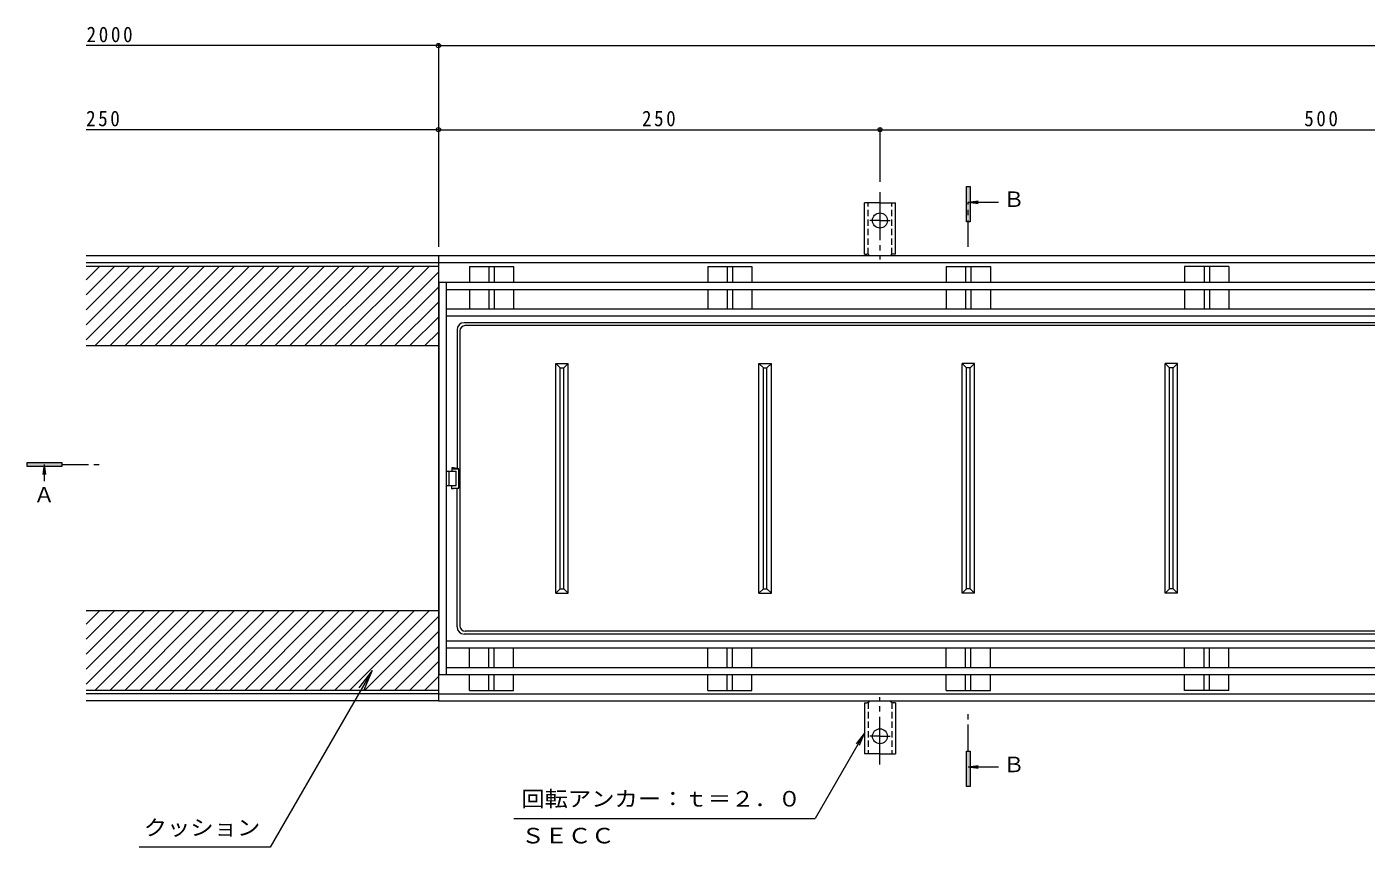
# Model space of a CAD drawing. Units: millimetres at full size, sheet at 1:3. Extents: x -1121 to 1153, y -824 to 816.
# Drawn here: x -1121 to -363, y -1 to 464 of the extents above; entities that cross this region are included whole.
import ezdxf
from ezdxf.enums import TextEntityAlignment as Align

# ---------------------------------------------------------------- set-up
doc = ezdxf.new("R2010")
doc.units = ezdxf.units.MM
doc.header["$LTSCALE"] = 3
doc.header["$PDMODE"] = 32
doc.header["$PDSIZE"] = 2.4
for name, pattern in [('CHAIN1', [8, 5, -1, 1, -1]), ('CHAIN2', [12, 9, -1, 1, -1]), ('DASHED1', [1.8, 1.2, -0.6])]:
    doc.linetypes.add(name, pattern=pattern)
for name, color, linetype, lineweight in [('0-0_通り芯', 3, 'Continuous', 9), ('0-1_躯体', 2, 'Continuous', 9), ('0-4_その他', 7, 'Continuous', 9), ('0-5_寸法', 7, 'Continuous', 9)]:
    doc.layers.add(name, color=color, linetype=linetype, lineweight=lineweight)
doc.styles.add('ＭＳ ゴシック', font='')
doc.styles.get('ＭＳ ゴシック').set_extended_font_data('MS Gothic')

msp = doc.modelspace()

# ---------------------------------------------------------------- linework, layer by layer
at = {"layer": '0-0_通り芯'}
for p, q in [((-870.68, 328.24), (-845.68, 328.24)), ((-870.68, 328.24), (-870.68, 319.24)), ((-859.68, 328.24), (-859.68, 319.24)), ((-856.68, 328.24), (-856.68, 319.24)), ((-845.68, 328.24), (-845.68, 319.24)), ((-735.68, 328.24), (-735.68, 319.24)), ((-724.68, 328.24), (-724.68, 319.24)), ((-721.68, 328.24), (-721.68, 319.24)), ((-600.68, 328.24), (-600.68, 319.24)), ((-600.68, 328.24), (-575.68, 328.24)), ((-589.68, 328.24), (-589.68, 319.24)), ((-586.68, 328.24), (-586.68, 319.24)), ((-575.68, 328.24), (-575.68, 319.24)), ((-454.68, 328.24), (-454.68, 319.24)), ((-451.68, 328.24), (-451.68, 319.24)), ((-440.68, 328.24), (-440.68, 319.24)), ((-887.68, 319.24), (-288.68, 319.24)), ((-887.68, 97.24), (-887.68, 319.24)), ((-883.68, 97.24), (-883.68, 319.24)), ((-883.68, 315.24), (-292.68, 315.24)), ((-870.68, 315.24), (-870.68, 304.24)), ((-859.68, 315.24), (-859.68, 304.24)), ((-856.68, 315.24), (-856.68, 304.24)), ((-845.68, 315.24), (-845.68, 304.24)), ((-735.68, 315.24), (-735.68, 304.24)), ((-724.68, 315.24), (-724.68, 304.24)), ((-721.68, 315.24), (-721.68, 304.24)), ((-710.68, 315.24), (-710.68, 304.24)), ((-600.68, 315.24), (-600.68, 304.24)), ((-589.68, 315.24), (-589.68, 304.24)), ((-586.68, 315.24), (-586.68, 304.24)), ((-575.68, 315.24), (-575.68, 304.24)), ((-465.68, 315.24), (-465.68, 304.24)), ((-454.68, 315.24), (-454.68, 304.24)), ((-451.68, 315.24), (-451.68, 304.24)), ((-440.68, 315.24), (-440.68, 304.24)), ((-883.68, 304.24), (-292.68, 304.24)), ((-883.68, 300.24), (-292.68, 300.24)), ((-302.698, 296.371), (-873.662, 296.371)), ((-877.662, 292.371), (-877.662, 213.907)), ((-876.091, 291.721), (-876.091, 124.76)), ((-303.269, 294.721), (-873.091, 294.721)), ((-821.68, 273.24), (-814.68, 273.24)), ((-821.68, 143.24), (-821.68, 273.24)), ((-821.68, 273.24), (-819.18, 270.74)), ((-814.68, 273.24), (-817.18, 270.74)), ((-814.68, 143.24), (-814.68, 273.24)), ((-706.68, 273.24), (-699.68, 273.24)), ((-706.68, 143.24), (-706.68, 273.24)), ((-706.68, 273.24), (-704.18, 270.74)), ((-699.68, 273.24), (-702.18, 270.74)), ((-699.68, 143.24), (-699.68, 273.24)), ((-591.68, 143.24), (-591.68, 273.24)), ((-591.68, 273.24), (-589.18, 270.74)), ((-584.68, 273.24), (-591.68, 273.24)), ((-584.68, 273.24), (-587.18, 270.74)), ((-584.68, 143.24), (-584.68, 273.24)), ((-476.68, 143.24), (-476.68, 273.24)), ((-469.68, 273.24), (-476.68, 273.24)), ((-476.68, 273.24), (-474.18, 270.74)), ((-469.68, 273.24), (-472.18, 270.74)), ((-469.68, 143.24), (-469.68, 273.24)), ((-819.18, 270.74), (-817.18, 270.74)), ((-819.18, 145.74), (-819.18, 270.74)), ((-817.18, 145.74), (-817.18, 270.74)), ((-704.18, 270.74), (-702.18, 270.74)), ((-704.18, 145.74), (-704.18, 270.74)), ((-702.18, 145.74), (-702.18, 270.74)), ((-589.18, 145.74), (-589.18, 270.74)), ((-587.18, 270.74), (-589.18, 270.74)), ((-587.18, 145.74), (-587.18, 270.74)), ((-474.18, 145.74), (-474.18, 270.74)), ((-472.18, 270.74), (-474.18, 270.74)), ((-472.18, 145.74), (-472.18, 270.74)), ((-880.67, 214.24), (-880.67, 212.24)), ((-876.662, 202.74), (-876.662, 213.74)), ((-883.68, 212.24), (-878.18, 212.24)), ((-882.18, 204.24), (-882.18, 212.24)), ((-878.18, 204.24), (-878.18, 212.24)), ((-883.68, 204.24), (-878.18, 204.24)), ((-880.67, 202.24), (-880.67, 204.24)), ((-877.662, 124.11), (-877.662, 202.574)), ((-821.68, 143.24), (-819.18, 145.74)), ((-819.18, 145.74), (-817.18, 145.74)), ((-814.68, 143.24), (-817.18, 145.74)), ((-706.68, 143.24), (-704.18, 145.74)), ((-704.18, 145.74), (-702.18, 145.74)), ((-699.68, 143.24), (-702.18, 145.74)), ((-591.68, 143.24), (-589.18, 145.74)), ((-587.18, 145.74), (-589.18, 145.74)), ((-584.68, 143.24), (-587.18, 145.74)), ((-476.68, 143.24), (-474.18, 145.74)), ((-472.18, 145.74), (-474.18, 145.74)), ((-469.68, 143.24), (-472.18, 145.74)), ((-821.68, 143.24), (-814.68, 143.24)), ((-706.68, 143.24), (-699.68, 143.24)), ((-584.68, 143.24), (-591.68, 143.24)), ((-469.68, 143.24), (-476.68, 143.24)), ((-303.269, 121.76), (-873.091, 121.76)), ((-883.68, 116.24), (-292.68, 116.24)), ((-302.698, 120.11), (-873.662, 120.11)), ((-883.68, 112.24), (-292.68, 112.24)), ((-870.68, 101.24), (-870.68, 112.24)), ((-859.68, 101.24), (-859.68, 112.24)), ((-856.68, 101.24), (-856.68, 112.24)), ((-845.68, 101.24), (-845.68, 112.24)), ((-735.68, 101.24), (-735.68, 112.24)), ((-724.68, 101.24), (-724.68, 112.24)), ((-721.68, 101.24), (-721.68, 112.24)), ((-710.68, 101.24), (-710.68, 112.24)), ((-600.68, 101.24), (-600.68, 112.24)), ((-589.68, 101.24), (-589.68, 112.24)), ((-586.68, 101.24), (-586.68, 112.24)), ((-575.68, 101.24), (-575.68, 112.24)), ((-465.68, 101.24), (-465.68, 112.24)), ((-454.68, 101.24), (-454.68, 112.24)), ((-451.68, 101.24), (-451.68, 112.24)), ((-440.68, 101.24), (-440.68, 112.24)), ((-883.68, 101.24), (-292.68, 101.24)), ((-887.68, 97.24), (-288.68, 97.24)), ((-870.68, 88.24), (-870.68, 97.24)), ((-859.68, 88.24), (-859.68, 97.24)), ((-856.68, 88.24), (-856.68, 97.24)), ((-845.68, 88.24), (-845.68, 97.24)), ((-735.68, 88.24), (-735.68, 97.24)), ((-724.68, 88.24), (-724.68, 97.24)), ((-721.68, 88.24), (-721.68, 97.24)), ((-600.68, 88.24), (-600.68, 97.24)), ((-589.68, 88.24), (-589.68, 97.24)), ((-586.68, 88.24), (-586.68, 97.24)), ((-575.68, 88.24), (-575.68, 97.24)), ((-454.68, 88.24), (-454.68, 97.24)), ((-451.68, 88.24), (-451.68, 97.24)), ((-440.68, 88.24), (-440.68, 97.24)), ((-870.68, 88.24), (-845.68, 88.24)), ((-600.68, 88.24), (-575.68, 88.24))]:
    msp.add_line(p, q, dxfattribs=at)
for points in [[(-735.68, 328.24), (-710.68, 328.24), (-710.68, 319.24)], [(-440.68, 328.24), (-465.68, 328.24), (-465.68, 319.24)], [(-735.68, 88.24), (-710.68, 88.24), (-710.68, 97.24)], [(-440.68, 88.24), (-465.68, 88.24), (-465.68, 97.24)]]:
    msp.add_lwpolyline(points, dxfattribs=at)
for points in [[(-880.67, 214.24), (-879.67, 213.74), (-876.662, 213.74), (-879.67, 214.24)], [(-880.67, 202.24), (-879.67, 202.74), (-876.662, 202.74), (-879.67, 202.24)]]:
    msp.add_lwpolyline(points, close=True, dxfattribs=at)
for centre, radius, start, end in [((-873.662, 292.371), 4, 90, 180), ((-873.091, 291.721), 3, 90, 180), ((-873.662, 124.11), 4, 180, 270), ((-873.091, 124.76), 3, 180, 270)]:
    msp.add_arc(centre, radius, start, end, dxfattribs=at)
at = {"layer": '0-1_躯体'}
for p, q in [((-646.93, 335.24), (-646.93, 364.24)), ((-638.18, 364.24), (-646.93, 364.24)), ((-638.18, 364.24), (-629.43, 364.24)), ((-629.43, 335.24), (-629.43, 364.24)), ((-888.18, 334.24), (-1087.68, 334.24)), ((-646.93, 335.24), (-645.68, 335.24)), ((-629.43, 335.24), (-630.68, 335.24)), ((-888.18, 330.24), (-1087.68, 330.24)), ((-888.18, 328.24), (-1087.68, 328.24)), ((-1087.68, 286.774), (-1046.214, 328.24)), ((-1087.68, 295.259), (-1054.699, 328.24)), ((-1087.68, 303.744), (-1063.184, 328.24)), ((-1087.68, 312.23), (-1071.67, 328.24)), ((-1087.68, 320.715), (-1080.155, 328.24)), ((-1082.728, 283.24), (-1037.728, 328.24)), ((-1074.243, 283.24), (-1029.243, 328.24)), ((-1065.758, 283.24), (-1020.758, 328.24)), ((-1057.273, 283.24), (-1012.273, 328.24)), ((-1048.787, 283.24), (-1003.787, 328.24)), ((-1040.302, 283.24), (-995.302, 328.24)), ((-1031.817, 283.24), (-986.817, 328.24)), ((-1023.331, 283.24), (-978.331, 328.24)), ((-1014.846, 283.24), (-969.846, 328.24)), ((-1006.361, 283.24), (-961.361, 328.24)), ((-997.876, 283.24), (-952.876, 328.24)), ((-989.39, 283.24), (-944.39, 328.24)), ((-980.905, 283.24), (-935.905, 328.24)), ((-972.42, 283.24), (-927.42, 328.24)), ((-963.934, 283.24), (-918.934, 328.24)), ((-955.449, 283.24), (-910.449, 328.24)), ((-946.964, 283.24), (-901.964, 328.24)), ((-938.479, 283.24), (-893.479, 328.24)), ((-88.68, 330.24), (-888.18, 330.24)), ((-929.993, 283.24), (-888.18, 325.053)), ((-921.508, 283.24), (-888.18, 316.568)), ((-913.023, 283.24), (-888.18, 308.083)), ((-904.537, 283.24), (-888.18, 299.598)), ((-896.052, 283.24), (-888.18, 291.112)), ((-888.18, 283.24), (-1087.68, 283.24)), ((-1087.68, 91.774), (-1046.214, 133.24)), ((-1087.68, 100.259), (-1054.699, 133.24)), ((-1087.68, 108.744), (-1063.184, 133.24)), ((-1087.68, 117.23), (-1071.67, 133.24)), ((-1087.68, 125.715), (-1080.155, 133.24)), ((-888.18, 133.24), (-1087.68, 133.24)), ((-1082.728, 88.24), (-1037.728, 133.24)), ((-1074.243, 88.24), (-1029.243, 133.24)), ((-1065.758, 88.24), (-1020.758, 133.24)), ((-1057.273, 88.24), (-1012.273, 133.24)), ((-1048.787, 88.24), (-1003.787, 133.24)), ((-1040.302, 88.24), (-995.302, 133.24)), ((-1031.817, 88.24), (-986.817, 133.24)), ((-1023.331, 88.24), (-978.331, 133.24)), ((-1014.846, 88.24), (-969.846, 133.24)), ((-1006.361, 88.24), (-961.361, 133.24)), ((-997.876, 88.24), (-952.876, 133.24)), ((-989.39, 88.24), (-944.39, 133.24)), ((-980.905, 88.24), (-935.905, 133.24)), ((-972.42, 88.24), (-927.42, 133.24)), ((-963.934, 88.24), (-918.934, 133.24)), ((-955.449, 88.24), (-910.449, 133.24)), ((-946.964, 88.24), (-901.964, 133.24)), ((-938.479, 88.24), (-893.479, 133.24)), ((-929.993, 88.24), (-888.18, 130.053)), ((-921.508, 88.24), (-888.18, 121.568)), ((-913.023, 88.24), (-888.18, 113.083)), ((-904.537, 88.24), (-888.18, 104.598)), ((-896.052, 88.24), (-888.18, 96.112)), ((-888.18, 88.24), (-1087.68, 88.24)), ((-888.18, 86.24), (-1087.68, 86.24)), ((-888.18, 86.24), (-88.68, 86.24)), ((-888.18, 82.24), (-1087.68, 82.24)), ((-646.93, 81.241), (-646.93, 52.241)), ((-646.93, 81.241), (-645.68, 81.241)), ((-629.43, 81.241), (-630.68, 81.241)), ((-629.43, 81.241), (-629.43, 52.241)), ((-638.18, 52.241), (-646.93, 52.241)), ((-638.18, 52.241), (-629.43, 52.241))]:
    msp.add_line(p, q, dxfattribs=at)
at = {"layer": '0-1_躯体', "linetype": 'DASHED1'}
for p, q in [((-644.93, 335.095), (-644.93, 364.24)), ((-631.43, 335.095), (-631.43, 364.24)), ((-644.93, 81.386), (-644.93, 52.241)), ((-631.43, 81.386), (-631.43, 52.241))]:
    msp.add_line(p, q, dxfattribs=at)
at = {"layer": '0-1_躯体', "linetype": 'CHAIN2'}
for p, q in [((-638.18, 370.188), (-638.18, 332.075)), ((-638.18, 354.24), (-643.956, 354.24)), ((-638.18, 354.24), (-632.404, 354.24)), ((-638.18, 46.293), (-638.18, 84.406)), ((-638.18, 62.241), (-643.956, 62.241)), ((-638.18, 62.241), (-632.404, 62.241))]:
    msp.add_line(p, q, dxfattribs=at)
at = {"layer": '0-1_躯体'}
msp.add_lwpolyline([(-88.68, 334.24), (-888.18, 334.24), (-888.18, 82.24), (-88.68, 82.24)], dxfattribs=at)
for centre in [(-638.18, 354.24), (-638.18, 62.241)]:
    msp.add_circle(centre, 4.25, dxfattribs=at)
for centre, start, end in [((-645.68, 333.24), 30.00051, 90), ((-630.68, 333.24), 90, 149.99949), ((-645.68, 83.241), 270, 329.99949), ((-630.68, 83.241), 210.00051, 270)]:
    msp.add_arc(centre, 2, start, end, dxfattribs=at)
at = {"layer": '0-4_その他'}
for p, q in [((-888.18, 453.257), (-1087.68, 453.257)), ((-888.18, 454.157), (-888.18, 339.24)), ((-888.18, 453.257), (-88.68, 453.257)), ((-888.18, 405.66), (-1087.68, 405.66)), ((-888.18, 405.66), (-638.18, 405.66)), ((-638.18, 406.56), (-638.18, 376.188)), ((-638.18, 405.66), (-138.18, 405.66))]:
    msp.add_line(p, q, dxfattribs=at)
for p in [(-888.18, 453.257), (-888.18, 405.66), (-638.18, 405.66)]:
    msp.add_point(p, dxfattribs=at)
at = {"layer": '0-5_寸法', "color": 4}
for p, q in [((-589.18, 353.519), (-589.18, 373.519)), ((-588.18, 364.548), (-582.575, 365.286)), ((-588.18, 364.548), (-582.575, 363.811)), ((-588.18, 364.548), (-570.965, 364.548)), ((-1121.264, 217.095), (-1121.264, 215.095)), ((-1101.264, 217.095), (-1121.264, 217.095)), ((-1121.264, 215.095), (-1101.264, 215.095)), ((-1111.498, 216.095), (-1112.233, 210.509)), ((-1111.498, 216.095), (-1110.762, 210.509)), ((-1111.498, 216.095), (-1111.498, 206.692)), ((-1101.264, 215.095), (-1101.264, 217.095)), ((-589.18, 33.831), (-589.18, 53.831)), ((-588.18, 44.907), (-582.575, 45.645)), ((-588.18, 44.907), (-582.575, 44.169)), ((-588.18, 44.907), (-570.965, 44.907))]:
    msp.add_line(p, q, dxfattribs=at)
at = {"layer": '0-5_寸法', "color": 4, "linetype": 'CHAIN1'}
for p, q in [((-588.18, 339.247), (-588.18, 364.548)), ((-1101.264, 216.095), (-1078.072, 216.095)), ((-588.18, 53.831), (-588.18, 74.966))]:
    msp.add_line(p, q, dxfattribs=at)
at = {"layer": '0-5_寸法'}
for p, q in [((-925.736, 99.499), (-983.506, -0.562)), ((-925.736, 99.499), (-933.346, 89.582)), ((-925.736, 99.499), (-930.52, 87.95)), ((-647.088, 63.905), (-674.912, 15.713)), ((-647.088, 63.905), (-651.653, 57.955)), ((-647.088, 63.905), (-649.958, 56.976)), ((-845.458, 15.713), (-674.912, 15.713)), ((-983.506, -0.562), (-1057.63, -0.562))]:
    msp.add_line(p, q, dxfattribs=at)
at = {"layer": '0-5_寸法', "color": 4}
for points in [[(-589.18, 373.519), (-587.18, 373.519), (-587.18, 353.519), (-589.18, 353.519)], [(-589.18, 53.831), (-587.18, 53.831), (-587.18, 33.831), (-589.18, 33.831)]]:
    msp.add_lwpolyline(points, dxfattribs=at)
for points in [[(-589.18, 373.519), (-589.18, 353.519), (-587.18, 373.519), (-587.18, 353.519)], [(-1101.264, 217.095), (-1101.264, 215.095), (-1121.264, 217.095), (-1121.264, 215.095)], [(-589.18, 53.831), (-589.18, 33.831), (-587.18, 53.831), (-587.18, 33.831)]]:
    msp.add_solid(points, dxfattribs=at)

# ---------------------------------------------------------------- texts
at = {"layer": '0-4_その他', "color": 2, "char_height": 8.798, "attachment_point": 7, "style": 'ＭＳ ゴシック'}
for s, insert in [('\\T1.28;\\W0.9;2000', (-1087.417, 455.057)), ('\\T1.27;\\W0.9;250', (-1087.68, 407.46)), ('\\T1.27;\\W0.9;250', (-772.93, 407.46)), ('\\T1.27;\\W0.9;500', (-397.93, 407.46))]:
    msp.add_mtext(s, dxfattribs=dict(at, insert=insert))
at = {"layer": '0-5_寸法', "color": 2, "style": 'ＭＳ ゴシック'}
for s, p in [('Ｂ', (-568.345, 359.25)), ('Ａ', (-1117.42, 191.967)), ('Ｂ', (-568.345, 39.258))]:
    msp.add_text(s, height=8.798, dxfattribs=at).set_placement(p, align=Align.BOTTOM_LEFT)
at = {"layer": '0-5_寸法', "color": 2, "style": 'ＭＳ ゴシック', "width": 1.1}
for s, p in [('回転アンカー：ｔ＝２．０', (-841.27, 19.823)), ('クッション', (-1055.065, 3.485)), ('ＳＥＣＣ', (-841.27, -1.047))]:
    msp.add_text(s, height=8.798, dxfattribs=at).set_placement(p, align=Align.BOTTOM_LEFT)

doc.saveas('drawing.dxf')
